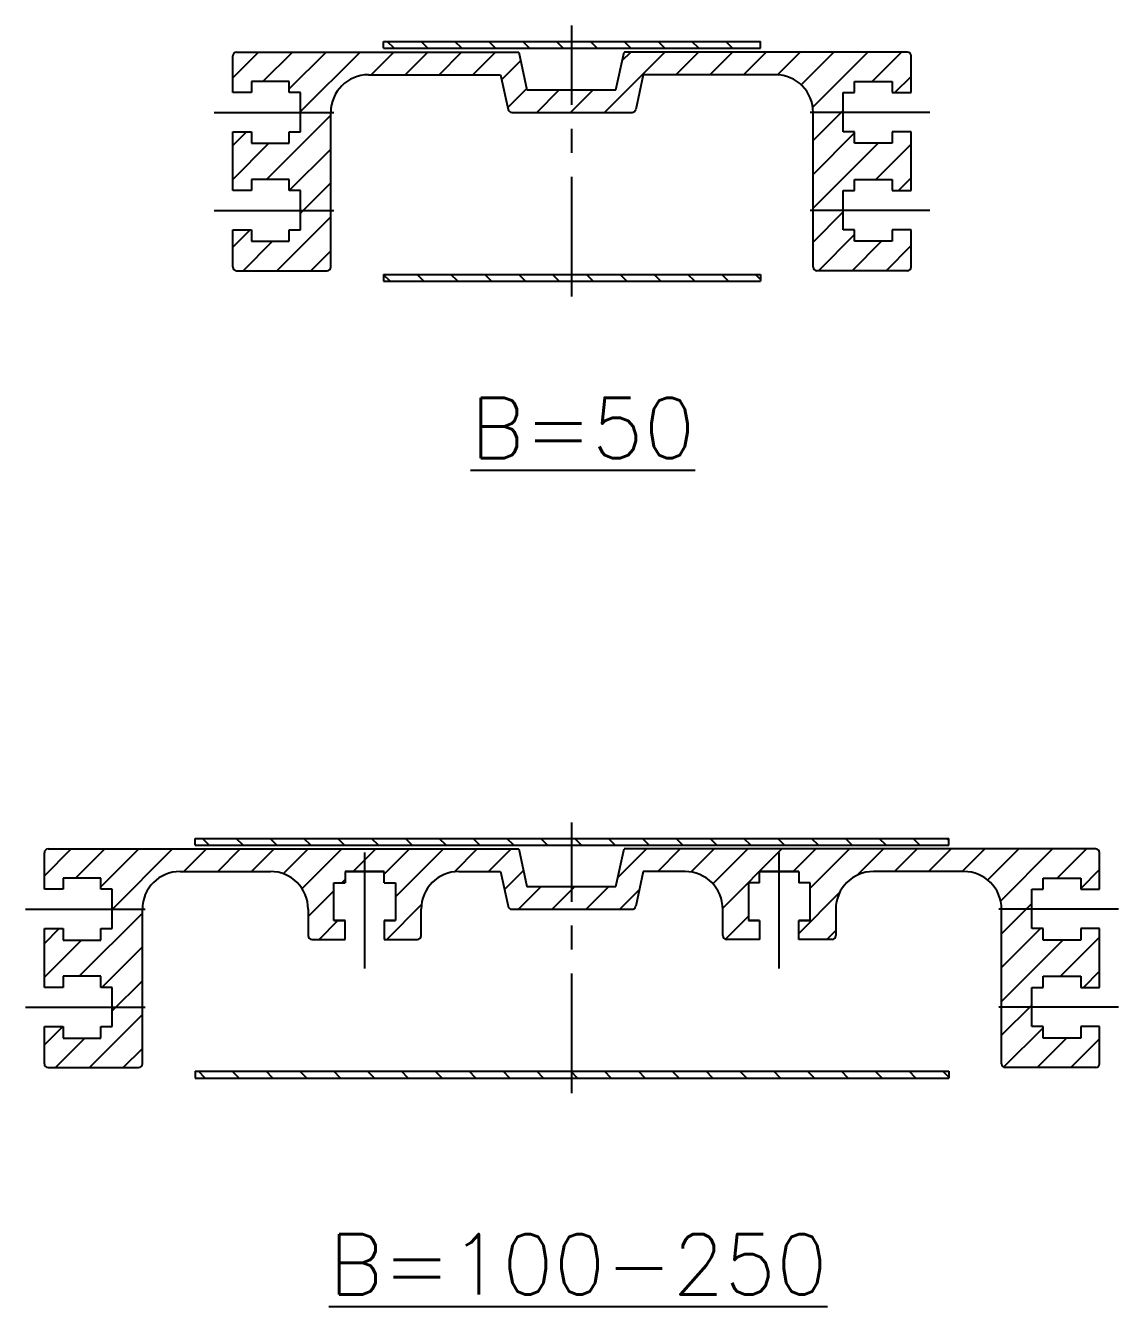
# Model space of a CAD drawing. Extents: x 0 to 1550, y -8 to 446.
# Drawn here: x 1255.7 to 1400.7, y 251.7 to 421.6 of the extents above; entities that cross this region are included whole.
import ezdxf

# ---------------------------------------------------------------- set-up
doc = ezdxf.new("R2010")
doc.units = 0
doc.header["$LTSCALE"] = 0.5
doc.linetypes.add('CENTER', pattern=[50.8, 31.75, -6.35, 6.35, -6.35])
for name, color, linetype in [('MSM_CENTER', 1, 'CENTER'), ('MSM_CONTINUOUS', 7, 'CONTINUOUS'), ('MSM_NARROW', 5, 'CONTINUOUS'), ('MSM_PART_NUMBER', 7, 'CONTINUOUS')]:
    doc.layers.add(name, color=color, linetype=linetype)
doc.styles.get("Standard").update_dxf_attribs({"font": 'txt.shx', "height": 3, "bigfont": 'bigfont.shx'})

# ---------------------------------------------------------------- blocks, each defined once
blk = doc.blocks.new('*U1')
at = {"layer": 'MSM_PART_NUMBER'}
blk.add_text('%%UB=50', height=8, dxfattribs=at).set_placement((1314.76, 354.27))
blk = doc.blocks.new('*U2')
at = {"layer": 'MSM_PART_NUMBER'}
blk.add_text('%%UB=100-250', height=8, dxfattribs=at).set_placement((1295.98, 243.34))

msp = doc.modelspace()

# ---------------------------------------------------------------- linework, layer by layer
at = {"layer": 'MSM_CENTER'}
for p, q in [((1328.23, 385.71), (1328.23, 421.62)), ((1280.74, 410.11), (1298.42, 410.11)), ((1375.72, 410.11), (1358.04, 410.11)), ((1280.74, 397.11), (1298.42, 397.11)), ((1375.72, 397.11), (1358.04, 397.11)), ((1328.23, 280.02), (1328.23, 315.94)), ((1300.73, 296.56), (1300.73, 311.94)), ((1355.73, 296.56), (1355.73, 311.94)), ((1255.74, 304.42), (1273.42, 304.42)), ((1400.72, 304.42), (1383.04, 304.42)), ((1255.74, 291.42), (1273.42, 291.42)), ((1400.72, 291.42), (1383.04, 291.42))]:
    msp.add_line(p, q, dxfattribs=at)
at = {"layer": 'MSM_CONTINUOUS'}
for p, q in [((1283.73, 418.11), (1321.16, 418.11)), ((1303.23, 418.61), (1303.23, 419.51)), ((1303.23, 419.51), (1353.23, 419.51)), ((1303.23, 418.61), (1353.23, 418.61)), ((1321.16, 418.11), (1322.26, 413.11)), ((1334.06, 413.11), (1335.16, 418.11)), ((1372.73, 418.11), (1335.16, 418.11)), ((1353.23, 418.61), (1353.23, 419.51)), ((1283.23, 412.74), (1283.23, 417.61)), ((1373.23, 412.74), (1373.23, 417.61)), ((1301.23, 415.11), (1318.74, 415.11)), ((1318.74, 415.11), (1319.76, 410.5)), ((1337.69, 415.11), (1336.69, 410.5)), ((1355.23, 415.11), (1337.69, 415.11)), ((1285.73, 414.21), (1285.73, 412.74)), ((1290.73, 414.21), (1285.73, 414.21)), ((1290.73, 412.74), (1290.73, 414.21)), ((1322.26, 413.11), (1334.06, 413.11)), ((1365.73, 412.74), (1365.73, 414.21)), ((1365.73, 414.21), (1370.73, 414.21)), ((1370.73, 414.21), (1370.73, 412.74)), ((1285.73, 412.74), (1283.23, 412.74)), ((1292.23, 412.74), (1290.73, 412.74)), ((1292.23, 407.54), (1292.23, 412.74)), ((1364.23, 407.54), (1364.23, 412.74)), ((1364.23, 412.74), (1365.73, 412.74)), ((1370.73, 412.74), (1373.23, 412.74)), ((1296.23, 389.61), (1296.23, 410.11)), ((1320.25, 410.11), (1336.2, 410.11)), ((1360.23, 389.61), (1360.23, 410.11)), ((1283.23, 407.54), (1285.73, 407.54)), ((1283.23, 399.74), (1283.23, 407.54)), ((1285.73, 407.54), (1285.73, 406.01)), ((1290.73, 407.54), (1292.23, 407.54)), ((1290.73, 406.01), (1290.73, 407.54)), ((1365.73, 407.54), (1364.23, 407.54)), ((1365.73, 406.01), (1365.73, 407.54)), ((1373.23, 407.54), (1370.73, 407.54)), ((1370.73, 407.54), (1370.73, 406.01)), ((1373.23, 399.74), (1373.23, 407.54)), ((1285.73, 406.01), (1290.73, 406.01)), ((1370.73, 406.01), (1365.73, 406.01)), ((1285.73, 401.21), (1285.73, 399.74)), ((1290.73, 401.21), (1285.73, 401.21)), ((1290.73, 399.74), (1290.73, 401.21)), ((1365.73, 399.74), (1365.73, 401.21)), ((1365.73, 401.21), (1370.73, 401.21)), ((1370.73, 401.21), (1370.73, 399.74)), ((1285.73, 399.74), (1283.23, 399.74)), ((1292.23, 399.74), (1290.73, 399.74)), ((1292.23, 394.54), (1292.23, 399.74)), ((1364.23, 394.54), (1364.23, 399.74)), ((1364.23, 399.74), (1365.73, 399.74)), ((1370.73, 399.74), (1373.23, 399.74)), ((1283.23, 394.54), (1285.73, 394.54)), ((1283.23, 389.61), (1283.23, 394.54)), ((1285.73, 394.54), (1285.73, 393.01)), ((1290.73, 394.54), (1292.23, 394.54)), ((1290.73, 393.01), (1290.73, 394.54)), ((1365.73, 394.54), (1364.23, 394.54)), ((1365.73, 393.01), (1365.73, 394.54)), ((1373.23, 394.54), (1370.73, 394.54)), ((1370.73, 394.54), (1370.73, 393.01)), ((1373.23, 389.61), (1373.23, 394.54)), ((1285.73, 393.01), (1290.73, 393.01)), ((1370.73, 393.01), (1365.73, 393.01)), ((1283.73, 389.11), (1295.73, 389.11)), ((1372.73, 389.11), (1360.73, 389.11)), ((1303.23, 388.61), (1303.23, 387.71)), ((1303.23, 388.61), (1353.23, 388.61)), ((1303.23, 387.71), (1353.23, 387.71)), ((1353.23, 388.61), (1353.23, 387.71)), ((1278.23, 312.92), (1278.23, 313.82)), ((1278.23, 313.82), (1378.23, 313.82)), ((1278.23, 312.92), (1378.23, 312.92)), ((1378.23, 312.92), (1378.23, 313.82)), ((1258.23, 307.06), (1258.23, 311.92)), ((1258.73, 312.42), (1321.16, 312.42)), ((1321.16, 312.42), (1322.26, 307.42)), ((1334.06, 307.42), (1335.16, 312.42)), ((1397.73, 312.42), (1335.16, 312.42)), ((1398.23, 307.06), (1398.23, 311.92)), ((1276.23, 309.42), (1288.23, 309.42)), ((1298.13, 309.42), (1303.33, 309.42)), ((1303.33, 309.42), (1298.13, 309.42)), ((1298.13, 309.42), (1298.13, 307.92)), ((1300.73, 309.42), (1303.33, 309.42)), ((1303.33, 307.92), (1303.33, 309.42)), ((1313.23, 309.42), (1318.74, 309.42)), ((1318.74, 309.42), (1319.76, 304.81)), ((1337.69, 309.42), (1336.69, 304.82)), ((1343.23, 309.42), (1337.69, 309.42)), ((1353.13, 309.42), (1358.33, 309.42)), ((1358.33, 309.42), (1353.13, 309.42)), ((1353.13, 307.92), (1353.13, 309.42)), ((1355.73, 309.42), (1353.13, 309.42)), ((1358.33, 309.42), (1358.33, 307.92)), ((1380.23, 309.42), (1368.23, 309.42)), ((1260.73, 308.52), (1260.73, 307.06)), ((1265.73, 308.52), (1260.73, 308.52)), ((1265.73, 307.06), (1265.73, 308.52)), ((1296.63, 302.92), (1296.63, 307.92)), ((1296.63, 302.92), (1296.63, 307.92)), ((1296.63, 307.92), (1298.13, 307.92)), ((1303.33, 307.92), (1304.83, 307.92)), ((1304.83, 307.92), (1304.83, 302.92)), ((1304.83, 307.92), (1304.83, 302.92)), ((1351.63, 307.92), (1351.63, 302.92)), ((1351.63, 307.92), (1351.63, 302.92)), ((1353.13, 307.92), (1351.63, 307.92)), ((1359.83, 307.92), (1358.33, 307.92)), ((1359.83, 302.92), (1359.83, 307.92)), ((1359.83, 302.92), (1359.83, 307.92)), ((1390.73, 307.06), (1390.73, 308.52)), ((1390.73, 308.52), (1395.73, 308.52)), ((1395.73, 308.52), (1395.73, 307.06)), ((1260.73, 307.06), (1258.23, 307.06)), ((1267.23, 307.06), (1265.73, 307.06)), ((1267.23, 301.86), (1267.23, 307.06)), ((1322.26, 307.42), (1334.06, 307.42)), ((1389.23, 301.86), (1389.23, 307.06)), ((1389.23, 307.06), (1390.73, 307.06)), ((1395.73, 307.06), (1398.23, 307.06)), ((1271.23, 283.92), (1271.23, 304.42)), ((1293.23, 304.42), (1293.23, 300.92)), ((1308.23, 300.92), (1308.23, 304.42)), ((1320.25, 304.42), (1336.2, 304.42)), ((1348.23, 300.92), (1348.23, 304.42)), ((1363.23, 304.42), (1363.23, 300.92)), ((1385.23, 283.92), (1385.23, 304.42)), ((1298.13, 302.92), (1296.63, 302.92)), ((1296.63, 302.92), (1298.12, 302.92)), ((1298.13, 300.42), (1298.13, 302.92)), ((1304.83, 302.92), (1303.33, 302.92)), ((1303.33, 302.92), (1304.83, 302.92)), ((1303.33, 302.92), (1303.33, 300.42)), ((1353.13, 302.92), (1351.63, 302.92)), ((1351.63, 302.92), (1353.13, 302.92)), ((1353.13, 302.92), (1353.13, 300.42)), ((1358.33, 302.92), (1359.83, 302.92)), ((1358.33, 300.42), (1358.33, 302.92)), ((1359.83, 302.92), (1358.35, 302.92)), ((1258.23, 301.86), (1260.73, 301.86)), ((1258.23, 294.06), (1258.23, 301.86)), ((1260.73, 301.86), (1260.73, 300.32)), ((1265.73, 301.86), (1267.23, 301.86)), ((1265.73, 300.32), (1265.73, 301.86)), ((1390.73, 301.86), (1389.23, 301.86)), ((1390.73, 300.32), (1390.73, 301.86)), ((1398.23, 301.86), (1395.73, 301.86)), ((1395.73, 301.86), (1395.73, 300.32)), ((1398.23, 294.06), (1398.23, 301.86)), ((1260.73, 300.32), (1265.73, 300.32)), ((1293.73, 300.42), (1298.12, 300.42)), ((1294.72, 300.42), (1298.13, 300.42)), ((1303.33, 300.42), (1306.72, 300.42)), ((1303.33, 300.42), (1307.73, 300.42)), ((1353.13, 300.42), (1348.73, 300.42)), ((1353.13, 300.42), (1349.75, 300.42)), ((1362.73, 300.42), (1358.33, 300.42)), ((1361.75, 300.42), (1358.35, 300.42)), ((1395.73, 300.32), (1390.73, 300.32)), ((1260.73, 294.06), (1258.23, 294.06)), ((1260.73, 295.52), (1260.73, 294.06)), ((1265.73, 295.52), (1260.73, 295.52)), ((1265.73, 294.06), (1265.73, 295.52)), ((1267.23, 294.06), (1265.73, 294.06)), ((1267.23, 288.86), (1267.23, 294.06)), ((1389.23, 288.86), (1389.23, 294.06)), ((1389.23, 294.06), (1390.73, 294.06)), ((1390.73, 294.06), (1390.73, 295.52)), ((1390.73, 295.52), (1395.73, 295.52)), ((1395.73, 295.52), (1395.73, 294.06)), ((1395.73, 294.06), (1398.23, 294.06)), ((1258.23, 283.92), (1258.23, 288.86)), ((1258.23, 288.86), (1260.73, 288.86)), ((1260.73, 288.86), (1260.73, 287.32)), ((1265.73, 288.86), (1267.23, 288.86)), ((1265.73, 287.32), (1265.73, 288.86)), ((1390.73, 288.86), (1389.23, 288.86)), ((1390.73, 287.32), (1390.73, 288.86)), ((1398.23, 288.86), (1395.73, 288.86)), ((1395.73, 288.86), (1395.73, 287.32)), ((1398.23, 283.92), (1398.23, 288.86)), ((1260.73, 287.32), (1265.73, 287.32)), ((1395.73, 287.32), (1390.73, 287.32)), ((1258.73, 283.42), (1270.73, 283.42)), ((1278.23, 282.92), (1278.23, 282.02)), ((1278.23, 282.92), (1378.23, 282.92)), ((1278.23, 282.02), (1378.23, 282.02)), ((1378.23, 282.92), (1378.23, 282.02)), ((1397.73, 283.42), (1385.73, 283.42))]:
    msp.add_line(p, q, dxfattribs=at)
for centre, radius, start, end in [((1283.73, 417.61), 0.5, 90, 180), ((1372.73, 417.61), 0.5, 0, 90), ((1301.23, 410.11), 5, 90, 180), ((1355.23, 410.11), 5, 0, 90), ((1320.25, 410.61), 0.5, 192.4074, 270), ((1336.2, 410.61), 0.5, 270, 347.6793), ((1283.73, 389.61), 0.5, 180, 270), ((1295.73, 389.61), 0.5, 270, 0), ((1360.73, 389.61), 0.5, 180, 270), ((1372.73, 389.61), 0.5, 270, 0), ((1372.73, 389.61), 0.5, 270, 0), ((1258.73, 311.92), 0.5, 90, 180), ((1397.73, 311.92), 0.5, 0, 90), ((1276.23, 304.42), 5, 90, 180), ((1288.23, 304.42), 5, 0, 90), ((1313.23, 304.42), 5, 90, 180), ((1343.23, 304.42), 5, 0, 90), ((1368.23, 304.42), 5, 90, 180), ((1380.23, 304.42), 5, 0, 90), ((1320.25, 304.92), 0.5, 192.4074, 270), ((1336.2, 304.92), 0.5, 270, 347.6793), ((1293.73, 300.92), 0.5, 180, 270), ((1307.73, 300.92), 0.5, 270, 0), ((1348.73, 300.92), 0.5, 180, 270), ((1362.73, 300.92), 0.5, 270, 0), ((1258.73, 283.92), 0.5, 180, 270), ((1270.73, 283.92), 0.5, 270, 0), ((1385.73, 283.92), 0.5, 180, 270), ((1397.73, 283.92), 0.5, 270, 0), ((1397.73, 283.92), 0.5, 270, 0)]:
    msp.add_arc(centre, radius, start, end, dxfattribs=at)
at = {"layer": 'MSM_NARROW'}
for p, q in [((1283.23, 414.7), (1286.64, 418.11)), ((1287.23, 414.21), (1291.13, 418.11)), ((1290.73, 413.22), (1295.62, 418.11)), ((1292.23, 410.23), (1300.11, 418.11)), ((1301.6, 415.11), (1304.6, 418.11)), ((1304.63, 418.61), (1303.73, 419.51)), ((1306.1, 415.11), (1309.1, 418.11)), ((1309.12, 418.61), (1308.22, 419.51)), ((1310.59, 415.11), (1313.59, 418.11)), ((1313.61, 418.61), (1312.71, 419.51)), ((1315.08, 415.11), (1318.08, 418.11)), ((1318.1, 418.61), (1317.2, 419.51)), ((1322.59, 418.61), (1321.69, 419.51)), ((1327.08, 418.61), (1326.18, 419.51)), ((1331.57, 418.61), (1330.67, 419.51)), ((1332.53, 410.11), (1340.53, 418.11)), ((1334.91, 416.98), (1336.04, 418.11)), ((1336.06, 418.61), (1335.16, 419.51)), ((1340.55, 418.61), (1339.65, 419.51)), ((1342.02, 415.11), (1345.02, 418.11)), ((1345.04, 418.61), (1344.14, 419.51)), ((1346.51, 415.11), (1349.51, 418.11)), ((1349.53, 418.61), (1348.63, 419.51)), ((1351, 415.11), (1354, 418.11)), ((1353.23, 419.39), (1353.12, 419.51)), ((1355.48, 415.1), (1358.49, 418.11)), ((1358.64, 413.77), (1362.98, 418.11)), ((1360.18, 410.82), (1367.47, 418.11)), ((1368.06, 414.21), (1371.96, 418.11)), ((1318.89, 414.43), (1321.41, 416.95)), ((1371.08, 412.74), (1373.23, 414.89)), ((1319.7, 410.75), (1322.22, 413.27)), ((1323.55, 410.11), (1326.55, 413.11)), ((1328.04, 410.11), (1331.04, 413.11)), ((1287.7, 401.21), (1296.23, 409.74)), ((1360.23, 406.38), (1364.23, 410.38)), ((1283.23, 405.72), (1285.06, 407.54)), ((1360.23, 401.89), (1365.73, 407.39)), ((1283.23, 401.23), (1288.01, 406.01)), ((1290.73, 399.75), (1296.23, 405.25)), ((1360.23, 397.4), (1368.84, 406.01)), ((1368.53, 401.21), (1373.23, 405.91)), ((1371.55, 399.74), (1373.23, 401.42)), ((1292.23, 396.76), (1296.23, 400.76)), ((1289.08, 389.11), (1296.23, 396.26)), ((1360.23, 392.91), (1364.23, 396.91)), ((1283.23, 392.25), (1285.53, 394.54)), ((1370.73, 394.43), (1370.84, 394.54)), ((1284.59, 389.11), (1288.49, 393.01)), ((1360.92, 389.11), (1365.73, 393.92)), ((1365.41, 389.11), (1369.31, 393.01)), ((1369.9, 389.11), (1373.23, 392.44)), ((1293.57, 389.11), (1296.23, 391.77)), ((1304.1, 387.71), (1303.23, 388.57)), ((1308.59, 387.71), (1307.69, 388.61)), ((1313.08, 387.71), (1312.18, 388.61)), ((1317.57, 387.71), (1316.67, 388.61)), ((1322.06, 387.71), (1321.16, 388.61)), ((1326.55, 387.71), (1325.65, 388.61)), ((1331.04, 387.71), (1330.14, 388.61)), ((1335.53, 387.71), (1334.63, 388.61)), ((1340.02, 387.71), (1339.12, 388.61)), ((1344.51, 387.71), (1343.61, 388.61)), ((1349, 387.71), (1348.1, 388.61)), ((1353.23, 387.96), (1352.59, 388.61)), ((1280.1, 312.92), (1279.2, 313.82)), ((1284.59, 312.92), (1283.69, 313.82)), ((1289.08, 312.92), (1288.18, 313.82)), ((1293.57, 312.92), (1292.67, 313.82)), ((1298.06, 312.92), (1297.16, 313.82)), ((1302.55, 312.92), (1301.65, 313.82)), ((1307.04, 312.92), (1306.14, 313.82)), ((1311.53, 312.92), (1310.63, 313.82)), ((1316.02, 312.92), (1315.12, 313.82)), ((1320.51, 312.92), (1319.61, 313.82)), ((1325, 312.92), (1324.1, 313.82)), ((1329.49, 312.92), (1328.59, 313.82)), ((1333.98, 312.92), (1333.08, 313.82)), ((1338.47, 312.92), (1337.57, 313.82)), ((1342.96, 312.92), (1342.06, 313.82)), ((1347.45, 312.92), (1346.55, 313.82)), ((1351.94, 312.92), (1351.04, 313.82)), ((1356.43, 312.92), (1355.53, 313.82)), ((1360.92, 312.92), (1360.02, 313.82)), ((1365.41, 312.92), (1364.51, 313.82)), ((1369.9, 312.92), (1369, 313.82)), ((1374.39, 312.92), (1373.49, 313.82)), ((1378.23, 313.57), (1377.98, 313.82)), ((1258.23, 308.87), (1261.78, 312.42)), ((1262.37, 308.52), (1266.27, 312.42)), ((1265.73, 307.39), (1270.76, 312.42)), ((1267.23, 304.4), (1275.25, 312.42)), ((1276.74, 309.42), (1279.74, 312.42)), ((1281.23, 309.42), (1284.23, 312.42)), ((1285.72, 309.42), (1288.72, 312.42)), ((1289.92, 309.13), (1293.21, 312.42)), ((1292.43, 307.15), (1297.7, 312.42)), ((1299.19, 309.42), (1302.19, 312.42)), ((1303.33, 309.07), (1306.68, 312.42)), ((1304.83, 306.08), (1311.17, 312.42)), ((1312.63, 309.38), (1315.66, 312.42)), ((1317.15, 309.42), (1320.15, 312.42)), ((1334.32, 308.63), (1338.11, 312.42)), ((1339.6, 309.42), (1342.6, 312.42)), ((1344.03, 309.36), (1347.09, 312.42)), ((1346.94, 307.78), (1351.58, 312.42)), ((1348.23, 304.58), (1356.07, 312.42)), ((1357.57, 309.42), (1360.57, 312.42)), ((1359.83, 307.2), (1365.06, 312.42)), ((1366.04, 308.91), (1369.55, 312.42)), ((1371.04, 309.42), (1374.04, 312.42)), ((1375.53, 309.42), (1378.53, 312.42)), ((1380.02, 309.42), (1383.02, 312.42)), ((1383.39, 308.3), (1387.51, 312.42)), ((1385.11, 305.53), (1392, 312.42)), ((1392.59, 308.52), (1396.49, 312.42)), ((1319.27, 307.05), (1321.79, 309.56)), ((1395.73, 307.18), (1398.23, 309.68)), ((1297.69, 307.92), (1298.13, 308.36)), ((1293.23, 303.46), (1296.63, 306.86)), ((1321.13, 304.42), (1324.13, 307.42)), ((1325.62, 304.42), (1328.62, 307.42)), ((1330.11, 304.42), (1333.11, 307.42)), ((1334.6, 304.42), (1337.16, 306.98)), ((1358.33, 301.21), (1363.74, 306.62)), ((1303.66, 300.42), (1308.27, 305.03)), ((1385.23, 301.17), (1389.23, 305.17)), ((1262.84, 295.52), (1271.23, 303.91)), ((1294.68, 300.42), (1297.18, 302.92)), ((1348.59, 300.44), (1351.63, 303.49)), ((1258.23, 299.89), (1260.2, 301.86)), ((1362.04, 300.42), (1363.23, 301.62)), ((1385.23, 296.68), (1390.41, 301.86)), ((1393.06, 295.52), (1398.23, 300.7)), ((1258.23, 295.4), (1263.15, 300.32)), ((1265.87, 294.06), (1271.23, 299.42)), ((1353.06, 300.42), (1353.13, 300.5)), ((1385.23, 292.19), (1393.37, 300.32)), ((1396.08, 294.06), (1398.23, 296.21)), ((1267.23, 290.93), (1271.23, 294.93)), ((1385.23, 287.7), (1389.23, 291.7)), ((1258.23, 286.42), (1260.67, 288.86)), ((1264.21, 283.42), (1271.23, 290.44)), ((1259.72, 283.42), (1263.62, 287.32)), ((1385.5, 283.48), (1390.73, 288.71)), ((1389.94, 283.42), (1393.84, 287.32)), ((1394.43, 283.42), (1398.23, 287.23)), ((1268.7, 283.42), (1271.23, 285.95)), ((1279.57, 282.02), (1278.67, 282.92)), ((1284.06, 282.02), (1283.16, 282.92)), ((1288.55, 282.02), (1287.65, 282.92)), ((1293.04, 282.02), (1292.14, 282.92)), ((1297.53, 282.02), (1296.63, 282.92)), ((1302.02, 282.02), (1301.12, 282.92)), ((1306.51, 282.02), (1305.61, 282.92)), ((1311, 282.02), (1310.1, 282.92)), ((1315.49, 282.02), (1314.59, 282.92)), ((1319.98, 282.02), (1319.08, 282.92)), ((1324.47, 282.02), (1323.57, 282.92)), ((1328.96, 282.02), (1328.06, 282.92)), ((1333.45, 282.02), (1332.55, 282.92)), ((1337.94, 282.02), (1337.04, 282.92)), ((1342.43, 282.02), (1341.53, 282.92)), ((1346.92, 282.02), (1346.02, 282.92)), ((1351.41, 282.02), (1350.51, 282.92)), ((1355.9, 282.02), (1355, 282.92)), ((1360.39, 282.02), (1359.49, 282.92)), ((1364.88, 282.02), (1363.98, 282.92)), ((1369.37, 282.02), (1368.47, 282.92)), ((1373.86, 282.02), (1372.96, 282.92)), ((1378.23, 282.14), (1377.45, 282.92))]:
    msp.add_line(p, q, dxfattribs=at)

# ---------------------------------------------------------------- block references
at = {"layer": 'MSM_CONTINUOUS'}
for name in ['*U1', '*U2']:
    msp.add_blockref(name, (0, 10), dxfattribs=at)

doc.saveas('drawing.dxf')
